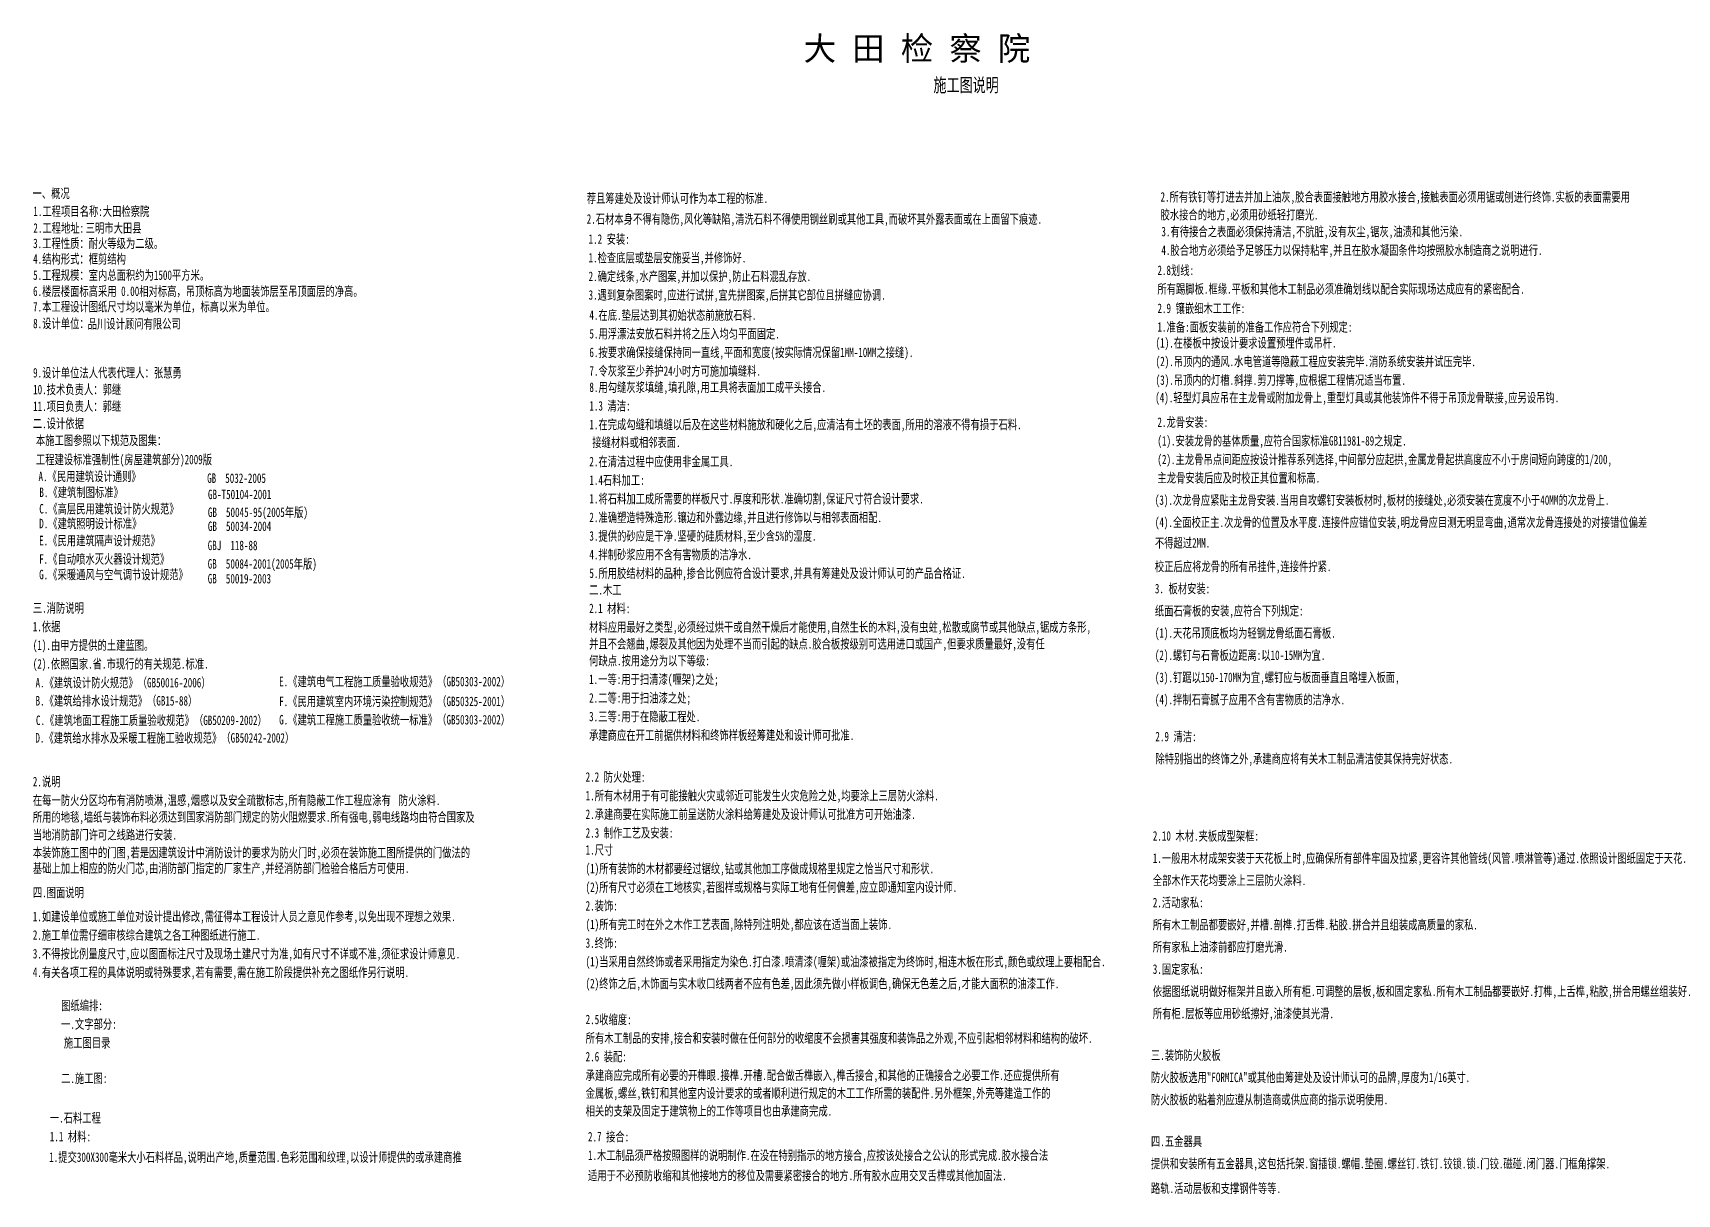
# Model space of a CAD drawing. Extents: x 22136 to 158209, y -156030 to -115985.
# Drawn here: x 22136 to 78841, y -156030 to -115985 of the extents above; entities that cross this region are included whole.
import ezdxf

# ---------------------------------------------------------------- set-up
doc = ezdxf.new("R2010")
doc.units = 0
doc.header["$LTSCALE"] = 10
doc.layers.add('00', color=30, linetype='CONTINUOUS')
doc.styles.add('2', font='SimSun.ttf')
doc.styles.add('黑体框', font='SIMHEI.TTF')

msp = doc.modelspace()

# ---------------------------------------------------------------- texts
at = {"layer": '00', "color": 7, "style": '黑体框'}
msp.add_text('大 田 检 察 院', height=819, dxfattribs=at).set_placement((48719, -116932))
at = {"layer": '00', "color": 7, "style": '2', "width": 0.7}
for s, height, p in [('施工图说明', 471.7, (53194, -118018)), ('一、概况', 327.6, (22123, -121681)), ('荐且筹建处及设计师认可作为本工程的标准.', 327.6, (41237, -121850)), ('2.所有铁钉等打进去并加上油灰,胶合表面接触地方用胶水接合,接触表面必须用锯或刨进行终饰.实板的表面需要用', 327.6, (61025, -121804)), ('1.工程项目名称:大田检察院', 327.6, (22152, -122300)), ('2.石材本身不得有隐伤,风化等缺陷,清洗石料不得使用钢丝刷或其他工具,而破坏其外露表面或在上面留下痕迹.', 327.6, (41237, -122566)), ('胶水接合的地方,必须用砂纸轻打磨光.', 327.6, (61025, -122419)), ('3.工程性质：耐火等级为二级。', 327.6, (22144, -123407)), ('2.工程地址:', 327.6, (22152, -122876)), ('三明市大田县', 327.6, (23957, -122876)), ('1.2 安装:', 327.6, (41300, -123258)), ('3.有待接合之表面必须保持清洁,不肮脏,没有灰尘,锯灰,油渍和其他污染.', 327.6, (61055, -122999)), ('4.结构形式：框剪结构', 327.6, (22144, -123941)), ('1.检查底层或垫层安施妥当,并修饰好.', 327.6, (41300, -123901)), ('4.胶合地方必须给予足够压力以保持粘牢,并且在胶水凝固条件均按照胶水制造商之说明进行.', 327.6, (61055, -123641)), ('5.工程规模：室内总面积约为1500平方米。', 327.6, (22144, -124501)), ('2.确定线条,水产图案,并加以保护,防止石料混乱存放.', 327.6, (41300, -124543)), ('2.8划线:', 327.6, (60918, -124335)), ('6.楼层楼面标高采用 0.00相对标高，吊顶标高为地面装饰层至吊顶面层的净高。', 327.6, (22144, -125057)), ('所有踢脚板.框缘.平板和其他木工制品必须准确划线以配合实际现场达成应有的紧密配合.', 327.6, (60918, -124978)), ('7.本工程设计图纸尺寸均以毫米为单位，标高以米为单位。', 327.6, (22144, -125591)), ('3.遇到复杂图案时,应进行试拼,宜先拼图案,后拼其它部位且拼缝应协调.', 327.6, (41300, -125185)), ('2.9 镶嵌细木工工作:', 327.6, (60919, -125647)), ('8.设计单位：', 327.6, (22144, -126168)), ('品川设计顾问有限公司', 327.6, (24027, -126181)), ('4.在底.垫层达到其初始状态前施放石料.', 327.6, (41328, -125880)), ('5.用浮漂法安放石料并将之压入均匀平面固定.', 327.6, (41328, -126523)), ('1.准备:面板安装前的准备工作应符合下列规定:', 327.6, (60919, -126290)), ('6.按要求确保接缝保持同一直线,平面和宽度(按实际情况保留1MM-10MM之接缝).', 327.6, (41328, -127165)), ('(1).在楼板中按设计要求设置预埋件或吊杆.', 327.6, (60857, -126836)), ('9.设计单位法人代表代理人：张慧勇', 327.6, (22144, -127868)), ('7.令灰浆至少养护24小时方可施加填缝料.', 327.6, (41328, -127807)), ('(2).吊顶内的通风.水电管道等隐蔽工程应安装完毕.消防系统安装并试压完毕.', 327.6, (60857, -127478)), ('10.技术负责人：郭继', 327.6, (22144, -128445)), ('8.用勾缝灰浆填缝,填孔隙,用工具将表面加工成平头接合.', 327.6, (41328, -128368)), ('(3).吊顶内的灯槽.斜撑.剪刀撑等,应根据工程情况适当布置.', 327.6, (60857, -128121)), ('11.项目负责人：郭继', 327.6, (22144, -129023)), ('1.3 清洁:', 327.6, (41328, -129010)), ('(4).轻型灯具应吊在主龙骨或附加龙骨上,重型灯具或其他装饰件不得于吊顶龙骨联接,应另设吊钩.', 327.6, (60842, -128726)), ('二.设计依据', 327.6, (22134, -129616)), ('1.在完成勾缝和填缝以后及在这些材料施放和硬化之后,应清洁有土坯的表面,所用的溶液不得有损于石料. ', 327.6, (41328, -129652)), ('2.龙骨安装:', 327.6, (60918, -129573)), ('本施工图参照以下规范及图集：', 327.6, (22242, -130199)), ('(1).安装龙骨的基体质量,应符合国家标准GB11981-89之规定.', 327.6, (60918, -130215)), ('   接缝材料或相邻表面.', 327.6, (40962, -130268)), ('工程建设标准强制性(房屋建筑部分)2009版', 327.6, (22242, -130860)), ('2.在清洁过程中应使用非金属工具.', 327.6, (41328, -130929)), ('(2).主龙骨吊点间距应按设计推荐系列选择,中间部分应起拱,金属龙骨起拱高度应不小于房间短向跨度的1/200,', 327.6, (60918, -130857)), ('A.《民用建筑设计通则》', 327.6, (22331, -131442)), ('GB  5032-2005', 327.6, (28146, -131504)), ('1.4石料加工:', 327.6, (41328, -131571)), ('主龙骨安装后应及时校正其位置和标高.', 327.6, (60918, -131492)), ('B.《建筑制图标准》', 327.6, (22360, -131991)), ('GB-T50104-2001', 327.6, (28175, -132063)), ('1.将石料加工成所需要的样板尺寸.厚度和形状.准确切割,保证尺寸符合设计要求.', 327.6, (41328, -132213)), ('(3).次龙骨应紧贴主龙骨安装.当用自攻螺钉安装板材时,板材的接缝处,必须安装在宽度不小于40MM的次龙骨上.', 327.6, (60830, -132260)), ('C.《高层民用建筑设计防火规范》', 327.6, (22356, -132559)), ('GB  50045-95(2005年版)', 327.6, (28172, -132680)), ('2.准确塑造特殊造形.镶边和外露边缘,并且进行修饰以与相邻表面相配.', 327.6, (41328, -132856)), ('(4).全面校正主.次龙骨的位置及水平度.连接件应错位安装,明龙骨应目测无明显弯曲,通常次龙骨连接处的对接错位偏差', 327.6, (60830, -133025)), ('D.《建筑照明设计标准》', 327.6, (22356, -133068)), ('GB  50034-2004', 327.6, (28172, -133163)), ('3.提供的砂应是干净.坚硬的硅质材料,至少含5%的湿度.', 327.6, (41328, -133498)), ('E.《民用建筑隔声设计规范》', 327.6, (22352, -133656)), ('GBJ  118-88', 327.6, (28167, -133823)), ('4.拌制砂浆应用不含有害物质的洁净水.', 327.6, (41328, -134140)), ('不得超过2MM.', 327.6, (60830, -133735)), ('F.《自动喷水灭火器设计规范》', 327.6, (22352, -134292)), ('GB  50084-2001(2005年版)', 327.6, (28167, -134459)), ('校正后应将龙骨的所有吊挂件,连接件拧紧.', 327.6, (60830, -134547)), ('G.《采暖通风与空气调节设计规范》', 327.6, (22352, -134828)), ('GB  50019-2003', 327.6, (28167, -134970)), ('5.所用胶结材料的品种,掺合比例应符合设计要求,并具有筹建处及设计师认可的产品合格证.', 327.6, (41328, -134782)), ('3. 板材安装:', 327.6, (60830, -135312)), ('二.木工', 327.6, (41319, -135353)), ('三.消防说明', 327.6, (22134, -135980)), ('2.1 材料:', 327.6, (41319, -135995)), ('纸面石膏板的安装,应符合下列规定:', 327.6, (60830, -136078)), ('1.依据', 327.6, (22134, -136622)), ('材料应用最好之类型,必须经过烘干或自然干燥后才能使用,自然生长的木料,没有虫蛀,松散或腐节或其他缺点,锯成方条形,', 327.6, (41319, -136638)), ('(1).天花吊顶底板均为轻钢龙骨纸面石膏板.', 327.6, (60830, -136843)), ('(1).由甲方提供的土建蓝图。', 327.6, (22134, -137264)), ('并且不会翘曲,爆裂及其他因为处理不当而引起的缺点.胶合板按级别可选用进口或国产,但要求质量最好,没有任', 327.6, (41319, -137216)), ('(2).依照国家.省.市现行的有关规范.标准.', 327.6, (22134, -137907)), ('何缺点.按用途分为以下等级:', 327.6, (41319, -137796)), ('(2).螺钉与石膏板边距离:以10-15MM为宜.', 327.6, (60830, -137608)), ('A.《建筑设计防火规范》（GB50016-2006）', 327.6, (22229, -138556)), ('E.《建筑电气工程施工质量验收规范》（GB50303-2002）', 327.6, (30630, -138517)), ('1.一等:用于扫清漆(喱架)之处;', 327.6, (41319, -138439)), ('(3).钉踞以150-170MM为宜,螺钉应与板面垂直且略埋入板面,', 327.6, (60830, -138373)), ('B.《建筑给排水设计规范》（GB15-88）', 327.6, (22229, -139181)), ('F.《民用建筑室内环境污染控制规范》（GB50325-2001）', 327.6, (30630, -139201)), ('2.二等:用于扫油漆之处;', 327.6, (41319, -139081)), ('(4).拌制石膏腻子应用不含有害物质的洁净水.', 327.6, (60830, -139139)), ('C.《建筑地面工程施工质量验收规范》（GB50209-2002）', 327.6, (22242, -139854)), ('G.《建筑工程施工质量验收统一标准》（GB50303-2002）', 327.6, (30630, -139834)), ('3.三等:用于在隐蔽工程处.', 327.6, (41319, -139723)), ('承建商应在开工前据供材料和终饰样板经筹建处和设计师可批准.', 327.6, (41319, -140365)), ('2.9 清洁:', 327.6, (60848, -140414)), ('D.《建筑给水排水及采暖工程施工验收规范》（GB50242-2002）', 327.6, (22223, -140459)), ('除特别指出的终饰之外,承建商应将有关木工制品清洁使其保持完好状态.', 327.6, (60848, -141179)), ('2.说明', 327.6, (22134, -141968)), ('2.2 防火处理:', 327.6, (41198, -141808)), ('在每一防火分区均布有消防喷淋,温感,烟感以及安全疏散标志,所有隐蔽工作工程应涂有', 327.6, (22134, -142610)), ('防火涂料.', 327.6, (34751, -142610)), ('1.所有木材用于有可能接触火灾或邻近可能发生火灾危险之处,均要涂上三层防火涂料.', 327.6, (41198, -142450)), ('所用的地毯,墙纸与装饰布料必须达到国家消防部门规定的防火阻燃要求.所有强电,弱电线路均由符合国家及', 327.6, (22134, -143189)), ('2.承建商要在实际施工前呈送防火涂料给筹建处及设计师认可批准方可开始油漆.', 327.6, (41198, -143093)), ('当地消防部门许可之线路进行安装.', 327.6, (22134, -143802)), ('2.3 制作工艺及安装:', 327.6, (41198, -143735)), ('1.尺寸', 327.6, (41198, -144323)), ('2.10 木材.夹板成型架框:', 327.6, (60759, -143842)), ('本装饰施工图中的门图,若是因建筑设计中消防设计的要求为防火门时,必须在装饰施工图所提供的门做法的', 327.6, (22134, -144414)), ('基础上加上相应的防火门芯,由消防部门指定的厂家生产,并经消防部门检验合格后方可使用.', 327.6, (22134, -144952)), ('(1)所有装饰的木材都要经过锯纹,钻或其他加工序做成规格里规定之恰当尺寸和形状.', 327.6, (41198, -144965)), ('1.一般用木材成架安装于天花板上时,应确保所有部件牢固及拉紧,更容许其他管线(风管.喷淋管等)通过.依照设计图纸固定于天花.', 327.6, (60759, -144607)), ('全部木作天花均要涂上三层防火涂料.', 327.6, (60759, -145373)), ('四.图面说明', 327.6, (22134, -145793)), ('(2)所有尺寸必须在工地核实,若图样或规格与实际工地有任何偏差,应立即通知室内设计师.', 327.6, (41198, -145607)), ('1.如建设单位或施工单位对设计提出修改,需征得本工程设计人员之意见作参考,以免出现不理想之效果.', 327.6, (22134, -146618)), ('2.装饰:', 327.6, (41198, -146250)), ('2.活动家私:', 327.6, (60759, -146138)), ('(1)所有完工时在外之木作工艺表面,除特列注明处,都应该在适当面上装饰.', 327.6, (41198, -146892)), ('所有木工制品都要嵌好,并槽.剖榫.打舌榫.粘胶.拼合并且组装成高质量的家私.', 327.6, (60759, -146903)), ('2.施工单位需仔细审核综合建筑之各工种图纸进行施工.', 327.6, (22134, -147260)), ('3.终饰:', 327.6, (41198, -147534)), ('所有家私上油漆前都应打磨光滑.', 327.6, (60759, -147668)), ('3.不得按比例量度尺寸,应以图面标注尺寸及现场土建尺寸为准,如有尺寸不详或不准,须征求设计师意见.', 327.6, (22134, -147903)), ('(1)当采用自然终饰或者采用指定为染色.打白漆.喷清漆(喱架)或油漆被指定为终饰时,相连木板在形式,颜色或纹理上要相配合.', 327.6, (41198, -148176)), ('4.有关各项工程的具体说明或特殊要求,若有需要,需在施工阶段提供补充之图纸作另行说明.', 327.6, (22134, -148545)), ('(2)终饰之后,木饰面与实木收口线两者不应有色差,因此须先做小样板调色,确保无色差之后,才能大面积的油漆工作.', 327.6, (41198, -148930)), ('3.固定家私:', 327.6, (60759, -148434)), ('依据图纸说明做好框架并且嵌入所有柜.可调整的层板,板和固定家私.所有木工制品都要嵌好.打榫,上舌榫,粘胶,拼合用螺丝组装好.', 327.6, (60759, -149199)), ('图纸编排:', 327.6, (23109, -149688)), ('所有柜.层板等应用砂纸擦好,油漆使其光滑.', 327.6, (60759, -149964)), ('一.文字部分:', 327.6, (23109, -150330)), ('2.5收缩度:', 327.6, (41198, -150169)), ('施工图目录', 327.6, (23205, -150973)), ('所有木工制品的安排,接合和安装时做在任何部分的收缩度不会损害其强度和装饰品之外观,不应引起相邻材料和结构的破坏.', 327.6, (41198, -150811)), ('2.6 装配:', 327.6, (41198, -151453)), ('三.装饰防火胶板', 327.6, (60696, -151402)), ('二.施工图:', 327.6, (23109, -152198)), ('承建商应完成所有必要的开榫眼.接榫.开槽.配合做舌榫嵌入,榫舌接合,和其他的正确接合之必要工作.还应提供所有', 327.6, (41198, -152095)), ('防火胶板选用"FORMICA"或其他由筹建处及设计师认可的品牌,厚度为1/16英寸.', 327.6, (60696, -152167)), ('金属板,螺丝,铁钉和其他室内设计要求的或者顺利进行规定的木工工作所需的装配件.另外框架,外壳等建造工作的', 327.6, (41198, -152710)), ('相关的支架及固定于建筑物上的工作等项目也由承建商完成.', 327.6, (41198, -153324)), ('防火胶板的粘着剂应遵从制造商或供应商的指示说明使用.', 327.6, (60696, -152933)), ('一.石料工程', 327.6, (22720, -153565)), ('1.1 材料:', 327.6, (22720, -154208)), ('2.7 接合:', 327.6, (41280, -154212)), ('四.五金器具', 327.6, (60696, -154375)), ('1.提交300X300毫米大小石料样品,说明出产地,质量范围.色彩范围和纹理,以设计师提供的或承建商推', 327.6, (22699, -154919)), ('1.木工制品须严格按照图样的说明制作.在没在特别指示的地方接合,应按该处接合之公认的形式完成.胶水接合法', 327.6, (41280, -154855)), ('提供和安装所有五金器具,这包括托架.窗插锁.螺帽.垫圈.螺丝钉.铁钉.铰锁.锁.门铰.磁碰.闭门器.门框角撑架.', 327.6, (60696, -155140)), ('适用于不必预防收缩和其他接地方的移位及需要紧密接合的地方.所有胶水应用交叉舌榫或其他加固法.', 327.6, (41280, -155551)), ('路轨.活动层板和支撑钢件等等.', 327.6, (60696, -155991))]:
    msp.add_text(s, height=height, dxfattribs=at).set_placement(p)

doc.saveas('drawing.dxf')
